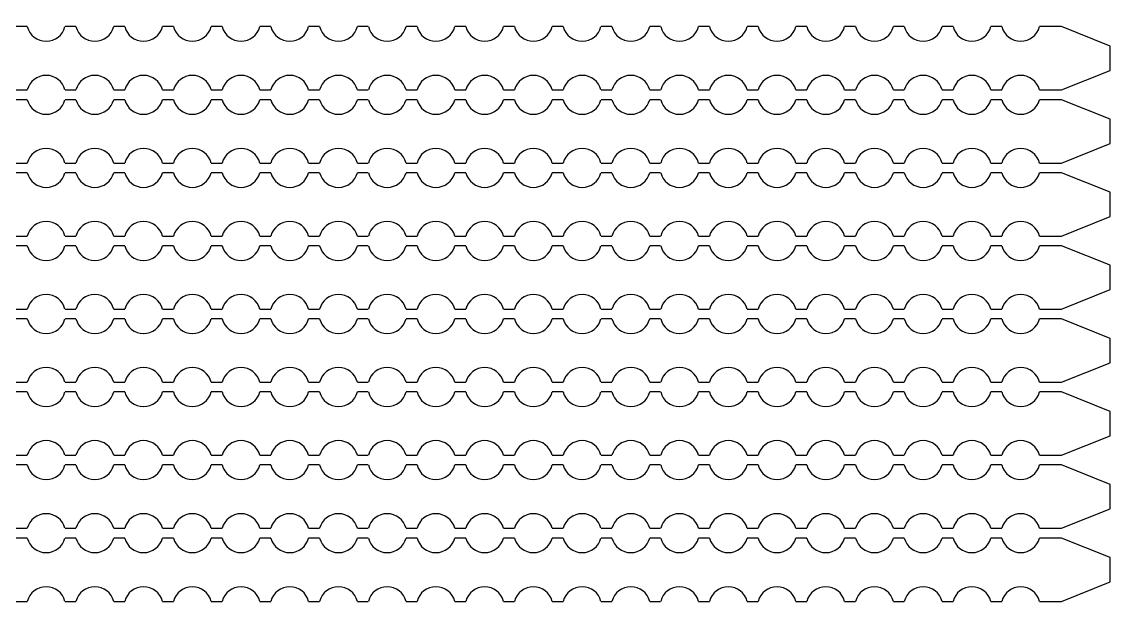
# Model space of a CAD drawing. Extents: x 4056 to 105656, y 4120 to 105720.
# Drawn here: x 66047 to 67163, y 70299 to 70899 of the extents above; entities that cross this region are included whole.
import ezdxf

# ---------------------------------------------------------------- set-up
doc = ezdxf.new("R2010")
doc.units = 13
doc.header["$MEASUREMENT"] = 0
doc.layers.add('Main Layer', color=7, linetype='Continuous', lineweight=0)

msp = doc.modelspace()

# ---------------------------------------------------------------- linework, layer by layer
for p, q in [((66052.1, 70894.2), (66040.9, 70894.2)), ((66102.1, 70894.2), (66090.9, 70894.2)), ((66152.1, 70894.2), (66140.9, 70894.2)), ((66202.1, 70894.2), (66190.9, 70894.2)), ((66252.1, 70894.2), (66240.9, 70894.2)), ((66302.1, 70894.2), (66290.9, 70894.2)), ((66352.1, 70894.2), (66340.9, 70894.2)), ((66402.1, 70894.2), (66390.9, 70894.2)), ((66452.1, 70894.2), (66440.9, 70894.2)), ((66502.1, 70894.2), (66490.9, 70894.2)), ((66552.1, 70894.2), (66540.9, 70894.2)), ((66602.1, 70894.2), (66590.9, 70894.2)), ((66652.1, 70894.2), (66640.9, 70894.2)), ((66702.1, 70894.2), (66690.9, 70894.2)), ((66752.1, 70894.2), (66740.9, 70894.2)), ((66802.1, 70894.2), (66790.9, 70894.2)), ((66852.1, 70894.2), (66840.9, 70894.2)), ((66902.1, 70894.2), (66890.9, 70894.2)), ((66952.1, 70894.2), (66940.9, 70894.2)), ((67002.1, 70894.2), (66990.9, 70894.2)), ((67052.1, 70894.2), (67040.9, 70894.2)), ((67102.1, 70894.2), (67090.9, 70894.2)), ((67113.4, 70894.2), (67102.1, 70894.2)), ((67163.4, 70874.2), (67113.4, 70894.2)), ((67163.4, 70849.2), (67163.4, 70874.2)), ((67113.4, 70829.2), (67163.4, 70849.2)), ((66040.9, 70829.2), (66052.1, 70829.2)), ((66090.9, 70829.2), (66102.1, 70829.2)), ((66140.9, 70829.2), (66152.1, 70829.2)), ((66190.9, 70829.2), (66202.1, 70829.2)), ((66240.9, 70829.2), (66252.1, 70829.2)), ((66290.9, 70829.2), (66302.1, 70829.2)), ((66340.9, 70829.2), (66352.1, 70829.2)), ((66390.9, 70829.2), (66402.1, 70829.2)), ((66440.9, 70829.2), (66452.1, 70829.2)), ((66490.9, 70829.2), (66502.1, 70829.2)), ((66540.9, 70829.2), (66552.1, 70829.2)), ((66590.9, 70829.2), (66602.1, 70829.2)), ((66640.9, 70829.2), (66652.1, 70829.2)), ((66690.9, 70829.2), (66702.1, 70829.2)), ((66740.9, 70829.2), (66752.1, 70829.2)), ((66790.9, 70829.2), (66802.1, 70829.2)), ((66840.9, 70829.2), (66852.1, 70829.2)), ((66890.9, 70829.2), (66902.1, 70829.2)), ((66940.9, 70829.2), (66952.1, 70829.2)), ((66990.9, 70829.2), (67002.1, 70829.2)), ((67040.9, 70829.2), (67052.1, 70829.2)), ((67090.9, 70829.2), (67102.1, 70829.2)), ((67102.1, 70829.2), (67113.4, 70829.2)), ((66052.1, 70819.2), (66040.9, 70819.2)), ((66102.1, 70819.2), (66090.9, 70819.2)), ((66152.1, 70819.2), (66140.9, 70819.2)), ((66202.1, 70819.2), (66190.9, 70819.2)), ((66252.1, 70819.2), (66240.9, 70819.2)), ((66302.1, 70819.2), (66290.9, 70819.2)), ((66352.1, 70819.2), (66340.9, 70819.2)), ((66402.1, 70819.2), (66390.9, 70819.2)), ((66452.1, 70819.2), (66440.9, 70819.2)), ((66502.1, 70819.2), (66490.9, 70819.2)), ((66552.1, 70819.2), (66540.9, 70819.2)), ((66602.1, 70819.2), (66590.9, 70819.2)), ((66652.1, 70819.2), (66640.9, 70819.2)), ((66702.1, 70819.2), (66690.9, 70819.2)), ((66752.1, 70819.2), (66740.9, 70819.2)), ((66802.1, 70819.2), (66790.9, 70819.2)), ((66852.1, 70819.2), (66840.9, 70819.2)), ((66902.1, 70819.2), (66890.9, 70819.2)), ((66952.1, 70819.2), (66940.9, 70819.2)), ((67002.1, 70819.2), (66990.9, 70819.2)), ((67052.1, 70819.2), (67040.9, 70819.2)), ((67102.1, 70819.2), (67090.9, 70819.2)), ((67113.4, 70819.2), (67102.1, 70819.2)), ((67163.4, 70799.2), (67113.4, 70819.2)), ((67163.4, 70774.2), (67163.4, 70799.2)), ((67113.4, 70754.2), (67163.4, 70774.2)), ((66040.9, 70754.2), (66052.1, 70754.2)), ((66090.9, 70754.2), (66102.1, 70754.2)), ((66140.9, 70754.2), (66152.1, 70754.2)), ((66190.9, 70754.2), (66202.1, 70754.2)), ((66240.9, 70754.2), (66252.1, 70754.2)), ((66290.9, 70754.2), (66302.1, 70754.2)), ((66340.9, 70754.2), (66352.1, 70754.2)), ((66390.9, 70754.2), (66402.1, 70754.2)), ((66440.9, 70754.2), (66452.1, 70754.2)), ((66490.9, 70754.2), (66502.1, 70754.2)), ((66540.9, 70754.2), (66552.1, 70754.2)), ((66590.9, 70754.2), (66602.1, 70754.2)), ((66640.9, 70754.2), (66652.1, 70754.2)), ((66690.9, 70754.2), (66702.1, 70754.2)), ((66740.9, 70754.2), (66752.1, 70754.2)), ((66790.9, 70754.2), (66802.1, 70754.2)), ((66840.9, 70754.2), (66852.1, 70754.2)), ((66890.9, 70754.2), (66902.1, 70754.2)), ((66940.9, 70754.2), (66952.1, 70754.2)), ((66990.9, 70754.2), (67002.1, 70754.2)), ((67040.9, 70754.2), (67052.1, 70754.2)), ((67090.9, 70754.2), (67102.1, 70754.2)), ((67102.1, 70754.2), (67113.4, 70754.2)), ((66052.1, 70744.2), (66040.9, 70744.2)), ((66102.1, 70744.2), (66090.9, 70744.2)), ((66152.1, 70744.2), (66140.9, 70744.2)), ((66202.1, 70744.2), (66190.9, 70744.2)), ((66252.1, 70744.2), (66240.9, 70744.2)), ((66302.1, 70744.2), (66290.9, 70744.2)), ((66352.1, 70744.2), (66340.9, 70744.2)), ((66402.1, 70744.2), (66390.9, 70744.2)), ((66452.1, 70744.2), (66440.9, 70744.2)), ((66502.1, 70744.2), (66490.9, 70744.2)), ((66552.1, 70744.2), (66540.9, 70744.2)), ((66602.1, 70744.2), (66590.9, 70744.2)), ((66652.1, 70744.2), (66640.9, 70744.2)), ((66702.1, 70744.2), (66690.9, 70744.2)), ((66752.1, 70744.2), (66740.9, 70744.2)), ((66802.1, 70744.2), (66790.9, 70744.2)), ((66852.1, 70744.2), (66840.9, 70744.2)), ((66902.1, 70744.2), (66890.9, 70744.2)), ((66952.1, 70744.2), (66940.9, 70744.2)), ((67002.1, 70744.2), (66990.9, 70744.2)), ((67052.1, 70744.2), (67040.9, 70744.2)), ((67102.1, 70744.2), (67090.9, 70744.2)), ((67113.4, 70744.2), (67102.1, 70744.2)), ((67163.4, 70724.2), (67113.4, 70744.2)), ((67163.4, 70699.2), (67163.4, 70724.2)), ((67113.4, 70679.2), (67163.4, 70699.2)), ((66040.9, 70679.2), (66052.1, 70679.2)), ((66090.9, 70679.2), (66102.1, 70679.2)), ((66140.9, 70679.2), (66152.1, 70679.2)), ((66190.9, 70679.2), (66202.1, 70679.2)), ((66240.9, 70679.2), (66252.1, 70679.2)), ((66290.9, 70679.2), (66302.1, 70679.2)), ((66340.9, 70679.2), (66352.1, 70679.2)), ((66390.9, 70679.2), (66402.1, 70679.2)), ((66440.9, 70679.2), (66452.1, 70679.2)), ((66490.9, 70679.2), (66502.1, 70679.2)), ((66540.9, 70679.2), (66552.1, 70679.2)), ((66590.9, 70679.2), (66602.1, 70679.2)), ((66640.9, 70679.2), (66652.1, 70679.2)), ((66690.9, 70679.2), (66702.1, 70679.2)), ((66740.9, 70679.2), (66752.1, 70679.2)), ((66790.9, 70679.2), (66802.1, 70679.2)), ((66840.9, 70679.2), (66852.1, 70679.2)), ((66890.9, 70679.2), (66902.1, 70679.2)), ((66940.9, 70679.2), (66952.1, 70679.2)), ((66990.9, 70679.2), (67002.1, 70679.2)), ((67040.9, 70679.2), (67052.1, 70679.2)), ((67090.9, 70679.2), (67102.1, 70679.2)), ((67102.1, 70679.2), (67113.4, 70679.2)), ((66052.1, 70669.2), (66040.9, 70669.2)), ((66102.1, 70669.2), (66090.9, 70669.2)), ((66152.1, 70669.2), (66140.9, 70669.2)), ((66202.1, 70669.2), (66190.9, 70669.2)), ((66252.1, 70669.2), (66240.9, 70669.2)), ((66302.1, 70669.2), (66290.9, 70669.2)), ((66352.1, 70669.2), (66340.9, 70669.2)), ((66402.1, 70669.2), (66390.9, 70669.2)), ((66452.1, 70669.2), (66440.9, 70669.2)), ((66502.1, 70669.2), (66490.9, 70669.2)), ((66552.1, 70669.2), (66540.9, 70669.2)), ((66602.1, 70669.2), (66590.9, 70669.2)), ((66652.1, 70669.2), (66640.9, 70669.2)), ((66702.1, 70669.2), (66690.9, 70669.2)), ((66752.1, 70669.2), (66740.9, 70669.2)), ((66802.1, 70669.2), (66790.9, 70669.2)), ((66852.1, 70669.2), (66840.9, 70669.2)), ((66902.1, 70669.2), (66890.9, 70669.2)), ((66952.1, 70669.2), (66940.9, 70669.2)), ((67002.1, 70669.2), (66990.9, 70669.2)), ((67052.1, 70669.2), (67040.9, 70669.2)), ((67102.1, 70669.2), (67090.9, 70669.2)), ((67113.4, 70669.2), (67102.1, 70669.2)), ((67163.4, 70649.2), (67113.4, 70669.2)), ((67163.4, 70624.2), (67163.4, 70649.2)), ((67113.4, 70604.2), (67163.4, 70624.2)), ((66040.9, 70604.2), (66052.1, 70604.2)), ((66090.9, 70604.2), (66102.1, 70604.2)), ((66140.9, 70604.2), (66152.1, 70604.2)), ((66190.9, 70604.2), (66202.1, 70604.2)), ((66240.9, 70604.2), (66252.1, 70604.2)), ((66290.9, 70604.2), (66302.1, 70604.2)), ((66340.9, 70604.2), (66352.1, 70604.2)), ((66390.9, 70604.2), (66402.1, 70604.2)), ((66440.9, 70604.2), (66452.1, 70604.2)), ((66490.9, 70604.2), (66502.1, 70604.2)), ((66540.9, 70604.2), (66552.1, 70604.2)), ((66590.9, 70604.2), (66602.1, 70604.2)), ((66640.9, 70604.2), (66652.1, 70604.2)), ((66690.9, 70604.2), (66702.1, 70604.2)), ((66740.9, 70604.2), (66752.1, 70604.2)), ((66790.9, 70604.2), (66802.1, 70604.2)), ((66840.9, 70604.2), (66852.1, 70604.2)), ((66890.9, 70604.2), (66902.1, 70604.2)), ((66940.9, 70604.2), (66952.1, 70604.2)), ((66990.9, 70604.2), (67002.1, 70604.2)), ((67040.9, 70604.2), (67052.1, 70604.2)), ((67090.9, 70604.2), (67102.1, 70604.2)), ((67102.1, 70604.2), (67113.4, 70604.2)), ((66052.1, 70594.2), (66040.9, 70594.2)), ((66102.1, 70594.2), (66090.9, 70594.2)), ((66152.1, 70594.2), (66140.9, 70594.2)), ((66202.1, 70594.2), (66190.9, 70594.2)), ((66252.1, 70594.2), (66240.9, 70594.2)), ((66302.1, 70594.2), (66290.9, 70594.2)), ((66352.1, 70594.2), (66340.9, 70594.2)), ((66402.1, 70594.2), (66390.9, 70594.2)), ((66452.1, 70594.2), (66440.9, 70594.2)), ((66502.1, 70594.2), (66490.9, 70594.2)), ((66552.1, 70594.2), (66540.9, 70594.2)), ((66602.1, 70594.2), (66590.9, 70594.2)), ((66652.1, 70594.2), (66640.9, 70594.2)), ((66702.1, 70594.2), (66690.9, 70594.2)), ((66752.1, 70594.2), (66740.9, 70594.2)), ((66802.1, 70594.2), (66790.9, 70594.2)), ((66852.1, 70594.2), (66840.9, 70594.2)), ((66902.1, 70594.2), (66890.9, 70594.2)), ((66952.1, 70594.2), (66940.9, 70594.2)), ((67002.1, 70594.2), (66990.9, 70594.2)), ((67052.1, 70594.2), (67040.9, 70594.2)), ((67102.1, 70594.2), (67090.9, 70594.2)), ((67113.4, 70594.2), (67102.1, 70594.2)), ((67163.4, 70574.2), (67113.4, 70594.2)), ((67163.4, 70549.2), (67163.4, 70574.2)), ((67113.4, 70529.2), (67163.4, 70549.2)), ((66040.9, 70529.2), (66052.1, 70529.2)), ((66090.9, 70529.2), (66102.1, 70529.2)), ((66140.9, 70529.2), (66152.1, 70529.2)), ((66190.9, 70529.2), (66202.1, 70529.2)), ((66240.9, 70529.2), (66252.1, 70529.2)), ((66290.9, 70529.2), (66302.1, 70529.2)), ((66340.9, 70529.2), (66352.1, 70529.2)), ((66390.9, 70529.2), (66402.1, 70529.2)), ((66440.9, 70529.2), (66452.1, 70529.2)), ((66490.9, 70529.2), (66502.1, 70529.2)), ((66540.9, 70529.2), (66552.1, 70529.2)), ((66590.9, 70529.2), (66602.1, 70529.2)), ((66640.9, 70529.2), (66652.1, 70529.2)), ((66690.9, 70529.2), (66702.1, 70529.2)), ((66740.9, 70529.2), (66752.1, 70529.2)), ((66790.9, 70529.2), (66802.1, 70529.2)), ((66840.9, 70529.2), (66852.1, 70529.2)), ((66890.9, 70529.2), (66902.1, 70529.2)), ((66940.9, 70529.2), (66952.1, 70529.2)), ((66990.9, 70529.2), (67002.1, 70529.2)), ((67040.9, 70529.2), (67052.1, 70529.2)), ((67090.9, 70529.2), (67102.1, 70529.2)), ((67102.1, 70529.2), (67113.4, 70529.2)), ((66052.1, 70519.2), (66040.9, 70519.2)), ((66102.1, 70519.2), (66090.9, 70519.2)), ((66152.1, 70519.2), (66140.9, 70519.2)), ((66202.1, 70519.2), (66190.9, 70519.2)), ((66252.1, 70519.2), (66240.9, 70519.2)), ((66302.1, 70519.2), (66290.9, 70519.2)), ((66352.1, 70519.2), (66340.9, 70519.2)), ((66402.1, 70519.2), (66390.9, 70519.2)), ((66452.1, 70519.2), (66440.9, 70519.2)), ((66502.1, 70519.2), (66490.9, 70519.2)), ((66552.1, 70519.2), (66540.9, 70519.2)), ((66602.1, 70519.2), (66590.9, 70519.2)), ((66652.1, 70519.2), (66640.9, 70519.2)), ((66702.1, 70519.2), (66690.9, 70519.2)), ((66752.1, 70519.2), (66740.9, 70519.2)), ((66802.1, 70519.2), (66790.9, 70519.2)), ((66852.1, 70519.2), (66840.9, 70519.2)), ((66902.1, 70519.2), (66890.9, 70519.2)), ((66952.1, 70519.2), (66940.9, 70519.2)), ((67002.1, 70519.2), (66990.9, 70519.2)), ((67052.1, 70519.2), (67040.9, 70519.2)), ((67102.1, 70519.2), (67090.9, 70519.2)), ((67113.4, 70519.2), (67102.1, 70519.2)), ((67163.4, 70499.2), (67113.4, 70519.2)), ((67163.4, 70474.2), (67163.4, 70499.2)), ((67113.4, 70454.2), (67163.4, 70474.2)), ((66040.9, 70454.2), (66052.1, 70454.2)), ((66052.1, 70444.2), (66040.9, 70444.2)), ((66090.9, 70454.2), (66102.1, 70454.2)), ((66102.1, 70444.2), (66090.9, 70444.2)), ((66140.9, 70454.2), (66152.1, 70454.2)), ((66152.1, 70444.2), (66140.9, 70444.2)), ((66190.9, 70454.2), (66202.1, 70454.2)), ((66202.1, 70444.2), (66190.9, 70444.2)), ((66240.9, 70454.2), (66252.1, 70454.2)), ((66252.1, 70444.2), (66240.9, 70444.2)), ((66290.9, 70454.2), (66302.1, 70454.2)), ((66302.1, 70444.2), (66290.9, 70444.2)), ((66340.9, 70454.2), (66352.1, 70454.2)), ((66352.1, 70444.2), (66340.9, 70444.2)), ((66390.9, 70454.2), (66402.1, 70454.2)), ((66402.1, 70444.2), (66390.9, 70444.2)), ((66440.9, 70454.2), (66452.1, 70454.2)), ((66452.1, 70444.2), (66440.9, 70444.2)), ((66490.9, 70454.2), (66502.1, 70454.2)), ((66502.1, 70444.2), (66490.9, 70444.2)), ((66540.9, 70454.2), (66552.1, 70454.2)), ((66552.1, 70444.2), (66540.9, 70444.2)), ((66590.9, 70454.2), (66602.1, 70454.2)), ((66602.1, 70444.2), (66590.9, 70444.2)), ((66640.9, 70454.2), (66652.1, 70454.2)), ((66652.1, 70444.2), (66640.9, 70444.2)), ((66690.9, 70454.2), (66702.1, 70454.2)), ((66702.1, 70444.2), (66690.9, 70444.2)), ((66740.9, 70454.2), (66752.1, 70454.2)), ((66752.1, 70444.2), (66740.9, 70444.2)), ((66790.9, 70454.2), (66802.1, 70454.2)), ((66802.1, 70444.2), (66790.9, 70444.2)), ((66840.9, 70454.2), (66852.1, 70454.2)), ((66852.1, 70444.2), (66840.9, 70444.2)), ((66890.9, 70454.2), (66902.1, 70454.2)), ((66902.1, 70444.2), (66890.9, 70444.2)), ((66940.9, 70454.2), (66952.1, 70454.2)), ((66952.1, 70444.2), (66940.9, 70444.2)), ((66990.9, 70454.2), (67002.1, 70454.2)), ((67002.1, 70444.2), (66990.9, 70444.2)), ((67040.9, 70454.2), (67052.1, 70454.2)), ((67052.1, 70444.2), (67040.9, 70444.2)), ((67090.9, 70454.2), (67102.1, 70454.2)), ((67102.1, 70444.2), (67090.9, 70444.2)), ((67102.1, 70454.2), (67113.4, 70454.2)), ((67113.4, 70444.2), (67102.1, 70444.2)), ((67163.4, 70424.2), (67113.4, 70444.2)), ((67163.4, 70399.2), (67163.4, 70424.2)), ((67113.4, 70379.2), (67163.4, 70399.2)), ((66040.9, 70379.2), (66052.1, 70379.2)), ((66090.9, 70379.2), (66102.1, 70379.2)), ((66140.9, 70379.2), (66152.1, 70379.2)), ((66190.9, 70379.2), (66202.1, 70379.2)), ((66240.9, 70379.2), (66252.1, 70379.2)), ((66290.9, 70379.2), (66302.1, 70379.2)), ((66340.9, 70379.2), (66352.1, 70379.2)), ((66390.9, 70379.2), (66402.1, 70379.2)), ((66440.9, 70379.2), (66452.1, 70379.2)), ((66490.9, 70379.2), (66502.1, 70379.2)), ((66540.9, 70379.2), (66552.1, 70379.2)), ((66590.9, 70379.2), (66602.1, 70379.2)), ((66640.9, 70379.2), (66652.1, 70379.2)), ((66690.9, 70379.2), (66702.1, 70379.2)), ((66740.9, 70379.2), (66752.1, 70379.2)), ((66790.9, 70379.2), (66802.1, 70379.2)), ((66840.9, 70379.2), (66852.1, 70379.2)), ((66890.9, 70379.2), (66902.1, 70379.2)), ((66940.9, 70379.2), (66952.1, 70379.2)), ((66990.9, 70379.2), (67002.1, 70379.2)), ((67040.9, 70379.2), (67052.1, 70379.2)), ((67090.9, 70379.2), (67102.1, 70379.2)), ((67102.1, 70379.2), (67113.4, 70379.2)), ((66052.1, 70369.2), (66040.9, 70369.2)), ((66102.1, 70369.2), (66090.9, 70369.2)), ((66152.1, 70369.2), (66140.9, 70369.2)), ((66202.1, 70369.2), (66190.9, 70369.2)), ((66252.1, 70369.2), (66240.9, 70369.2)), ((66302.1, 70369.2), (66290.9, 70369.2)), ((66352.1, 70369.2), (66340.9, 70369.2)), ((66402.1, 70369.2), (66390.9, 70369.2)), ((66452.1, 70369.2), (66440.9, 70369.2)), ((66502.1, 70369.2), (66490.9, 70369.2)), ((66552.1, 70369.2), (66540.9, 70369.2)), ((66602.1, 70369.2), (66590.9, 70369.2)), ((66652.1, 70369.2), (66640.9, 70369.2)), ((66702.1, 70369.2), (66690.9, 70369.2)), ((66752.1, 70369.2), (66740.9, 70369.2)), ((66802.1, 70369.2), (66790.9, 70369.2)), ((66852.1, 70369.2), (66840.9, 70369.2)), ((66902.1, 70369.2), (66890.9, 70369.2)), ((66952.1, 70369.2), (66940.9, 70369.2)), ((67002.1, 70369.2), (66990.9, 70369.2)), ((67052.1, 70369.2), (67040.9, 70369.2)), ((67102.1, 70369.2), (67090.9, 70369.2)), ((67113.4, 70369.2), (67102.1, 70369.2)), ((67163.4, 70349.2), (67113.4, 70369.2)), ((67163.4, 70324.2), (67163.4, 70349.2)), ((67113.4, 70304.2), (67163.4, 70324.2)), ((66040.9, 70304.2), (66052.1, 70304.2)), ((66090.9, 70304.2), (66102.1, 70304.2)), ((66140.9, 70304.2), (66152.1, 70304.2)), ((66190.9, 70304.2), (66202.1, 70304.2)), ((66240.9, 70304.2), (66252.1, 70304.2)), ((66290.9, 70304.2), (66302.1, 70304.2)), ((66340.9, 70304.2), (66352.1, 70304.2)), ((66390.9, 70304.2), (66402.1, 70304.2)), ((66440.9, 70304.2), (66452.1, 70304.2)), ((66490.9, 70304.2), (66502.1, 70304.2)), ((66540.9, 70304.2), (66552.1, 70304.2)), ((66590.9, 70304.2), (66602.1, 70304.2)), ((66640.9, 70304.2), (66652.1, 70304.2)), ((66690.9, 70304.2), (66702.1, 70304.2)), ((66740.9, 70304.2), (66752.1, 70304.2)), ((66790.9, 70304.2), (66802.1, 70304.2)), ((66840.9, 70304.2), (66852.1, 70304.2)), ((66890.9, 70304.2), (66902.1, 70304.2)), ((66940.9, 70304.2), (66952.1, 70304.2)), ((66990.9, 70304.2), (67002.1, 70304.2)), ((67040.9, 70304.2), (67052.1, 70304.2)), ((67090.9, 70304.2), (67102.1, 70304.2)), ((67102.1, 70304.2), (67113.4, 70304.2))]:
    msp.add_line(p, q)
at = {"lineweight": 0}
msp.add_circle((61011.6, 73976.1), 11000, dxfattribs=at)
for centre, start, end in [((66071.5, 70899.2), 194.4775, 345.5225), ((66121.5, 70899.2), 194.4775, 345.5225), ((66171.5, 70899.2), 194.4775, 345.5225), ((66221.5, 70899.2), 194.4775, 345.5225), ((66271.5, 70899.2), 194.4775, 345.5225), ((66321.5, 70899.2), 194.4775, 345.5225), ((66371.5, 70899.2), 194.4775, 345.5225), ((66421.5, 70899.2), 194.4775, 345.5225), ((66471.5, 70899.2), 194.4775, 345.5225), ((66521.5, 70899.2), 194.4775, 345.5225), ((66571.5, 70899.2), 194.4775, 345.5225), ((66621.5, 70899.2), 194.4775, 345.5225), ((66671.5, 70899.2), 194.4775, 345.5225), ((66721.5, 70899.2), 194.4775, 345.5225), ((66771.5, 70899.2), 194.4775, 345.5225), ((66821.5, 70899.2), 194.4775, 345.5225), ((66871.5, 70899.2), 194.4775, 345.5225), ((66921.5, 70899.2), 194.4775, 345.5225), ((66971.5, 70899.2), 194.4775, 345.5225), ((67021.5, 70899.2), 194.4775, 345.5225), ((67071.5, 70899.2), 194.4775, 345.5225), ((66071.5, 70824.2), 14.4775, 165.5225), ((66121.5, 70824.2), 14.4775, 165.5225), ((66171.5, 70824.2), 14.4775, 165.5225), ((66221.5, 70824.2), 14.4775, 165.5225), ((66271.5, 70824.2), 14.4775, 165.5225), ((66321.5, 70824.2), 14.4775, 165.5225), ((66371.5, 70824.2), 14.4775, 165.5225), ((66421.5, 70824.2), 14.4775, 165.5225), ((66471.5, 70824.2), 14.4775, 165.5225), ((66521.5, 70824.2), 14.4775, 165.5225), ((66571.5, 70824.2), 14.4775, 165.5225), ((66621.5, 70824.2), 14.4775, 165.5225), ((66671.5, 70824.2), 14.4775, 165.5225), ((66721.5, 70824.2), 14.4775, 165.5225), ((66771.5, 70824.2), 14.4775, 165.5225), ((66821.5, 70824.2), 14.4775, 165.5225), ((66871.5, 70824.2), 14.4775, 165.5225), ((66921.5, 70824.2), 14.4775, 165.5225), ((66971.5, 70824.2), 14.4775, 165.5225), ((67021.5, 70824.2), 14.4775, 165.5225), ((67071.5, 70824.2), 14.4775, 165.5225), ((66071.5, 70824.2), 194.4775, 345.5225), ((66121.5, 70824.2), 194.4775, 345.5225), ((66171.5, 70824.2), 194.4775, 345.5225), ((66221.5, 70824.2), 194.4775, 345.5225), ((66271.5, 70824.2), 194.4775, 345.5225), ((66321.5, 70824.2), 194.4775, 345.5225), ((66371.5, 70824.2), 194.4775, 345.5225), ((66421.5, 70824.2), 194.4775, 345.5225), ((66471.5, 70824.2), 194.4775, 345.5225), ((66521.5, 70824.2), 194.4775, 345.5225), ((66571.5, 70824.2), 194.4775, 345.5225), ((66621.5, 70824.2), 194.4775, 345.5225), ((66671.5, 70824.2), 194.4775, 345.5225), ((66721.5, 70824.2), 194.4775, 345.5225), ((66771.5, 70824.2), 194.4775, 345.5225), ((66821.5, 70824.2), 194.4775, 345.5225), ((66871.5, 70824.2), 194.4775, 345.5225), ((66921.5, 70824.2), 194.4775, 345.5225), ((66971.5, 70824.2), 194.4775, 345.5225), ((67021.5, 70824.2), 194.4775, 345.5225), ((67071.5, 70824.2), 194.4775, 345.5225), ((66071.5, 70749.2), 14.4775, 165.5225), ((66121.5, 70749.2), 14.4775, 165.5225), ((66171.5, 70749.2), 14.4775, 165.5225), ((66221.5, 70749.2), 14.4775, 165.5225), ((66271.5, 70749.2), 14.4775, 165.5225), ((66321.5, 70749.2), 14.4775, 165.5225), ((66371.5, 70749.2), 14.4775, 165.5225), ((66421.5, 70749.2), 14.4775, 165.5225), ((66471.5, 70749.2), 14.4775, 165.5225), ((66521.5, 70749.2), 14.4775, 165.5225), ((66571.5, 70749.2), 14.4775, 165.5225), ((66621.5, 70749.2), 14.4775, 165.5225), ((66671.5, 70749.2), 14.4775, 165.5225), ((66721.5, 70749.2), 14.4775, 165.5225), ((66771.5, 70749.2), 14.4775, 165.5225), ((66821.5, 70749.2), 14.4775, 165.5225), ((66871.5, 70749.2), 14.4775, 165.5225), ((66921.5, 70749.2), 14.4775, 165.5225), ((66971.5, 70749.2), 14.4775, 165.5225), ((67021.5, 70749.2), 14.4775, 165.5225), ((67071.5, 70749.2), 14.4775, 165.5225), ((66071.5, 70749.2), 194.4775, 345.5225), ((66121.5, 70749.2), 194.4775, 345.5225), ((66171.5, 70749.2), 194.4775, 345.5225), ((66221.5, 70749.2), 194.4775, 345.5225), ((66271.5, 70749.2), 194.4775, 345.5225), ((66321.5, 70749.2), 194.4775, 345.5225), ((66371.5, 70749.2), 194.4775, 345.5225), ((66421.5, 70749.2), 194.4775, 345.5225), ((66471.5, 70749.2), 194.4775, 345.5225), ((66521.5, 70749.2), 194.4775, 345.5225), ((66571.5, 70749.2), 194.4775, 345.5225), ((66621.5, 70749.2), 194.4775, 345.5225), ((66671.5, 70749.2), 194.4775, 345.5225), ((66721.5, 70749.2), 194.4775, 345.5225), ((66771.5, 70749.2), 194.4775, 345.5225), ((66821.5, 70749.2), 194.4775, 345.5225), ((66871.5, 70749.2), 194.4775, 345.5225), ((66921.5, 70749.2), 194.4775, 345.5225), ((66971.5, 70749.2), 194.4775, 345.5225), ((67021.5, 70749.2), 194.4775, 345.5225), ((67071.5, 70749.2), 194.4775, 345.5225), ((66071.5, 70674.2), 14.4775, 165.5225), ((66121.5, 70674.2), 14.4775, 165.5225), ((66171.5, 70674.2), 14.4775, 165.5225), ((66221.5, 70674.2), 14.4775, 165.5225), ((66271.5, 70674.2), 14.4775, 165.5225), ((66321.5, 70674.2), 14.4775, 165.5225), ((66371.5, 70674.2), 14.4775, 165.5225), ((66421.5, 70674.2), 14.4775, 165.5225), ((66471.5, 70674.2), 14.4775, 165.5225), ((66521.5, 70674.2), 14.4775, 165.5225), ((66571.5, 70674.2), 14.4775, 165.5225), ((66621.5, 70674.2), 14.4775, 165.5225), ((66671.5, 70674.2), 14.4775, 165.5225), ((66721.5, 70674.2), 14.4775, 165.5225), ((66771.5, 70674.2), 14.4775, 165.5225), ((66821.5, 70674.2), 14.4775, 165.5225), ((66871.5, 70674.2), 14.4775, 165.5225), ((66921.5, 70674.2), 14.4775, 165.5225), ((66971.5, 70674.2), 14.4775, 165.5225), ((67021.5, 70674.2), 14.4775, 165.5225), ((67071.5, 70674.2), 14.4775, 165.5225), ((66071.5, 70674.2), 194.4775, 345.5225), ((66121.5, 70674.2), 194.4775, 345.5225), ((66171.5, 70674.2), 194.4775, 345.5225), ((66221.5, 70674.2), 194.4775, 345.5225), ((66271.5, 70674.2), 194.4775, 345.5225), ((66321.5, 70674.2), 194.4775, 345.5225), ((66371.5, 70674.2), 194.4775, 345.5225), ((66421.5, 70674.2), 194.4775, 345.5225), ((66471.5, 70674.2), 194.4775, 345.5225), ((66521.5, 70674.2), 194.4775, 345.5225), ((66571.5, 70674.2), 194.4775, 345.5225), ((66621.5, 70674.2), 194.4775, 345.5225), ((66671.5, 70674.2), 194.4775, 345.5225), ((66721.5, 70674.2), 194.4775, 345.5225), ((66771.5, 70674.2), 194.4775, 345.5225), ((66821.5, 70674.2), 194.4775, 345.5225), ((66871.5, 70674.2), 194.4775, 345.5225), ((66921.5, 70674.2), 194.4775, 345.5225), ((66971.5, 70674.2), 194.4775, 345.5225), ((67021.5, 70674.2), 194.4775, 345.5225), ((67071.5, 70674.2), 194.4775, 345.5225), ((66071.5, 70599.2), 14.4775, 165.5225), ((66121.5, 70599.2), 14.4775, 165.5225), ((66171.5, 70599.2), 14.4775, 165.5225), ((66221.5, 70599.2), 14.4775, 165.5225), ((66271.5, 70599.2), 14.4775, 165.5225), ((66321.5, 70599.2), 14.4775, 165.5225), ((66371.5, 70599.2), 14.4775, 165.5225), ((66421.5, 70599.2), 14.4775, 165.5225), ((66471.5, 70599.2), 14.4775, 165.5225), ((66521.5, 70599.2), 14.4775, 165.5225), ((66571.5, 70599.2), 14.4775, 165.5225), ((66621.5, 70599.2), 14.4775, 165.5225), ((66671.5, 70599.2), 14.4775, 165.5225), ((66721.5, 70599.2), 14.4775, 165.5225), ((66771.5, 70599.2), 14.4775, 165.5225), ((66821.5, 70599.2), 14.4775, 165.5225), ((66871.5, 70599.2), 14.4775, 165.5225), ((66921.5, 70599.2), 14.4775, 165.5225), ((66971.5, 70599.2), 14.4775, 165.5225), ((67021.5, 70599.2), 14.4775, 165.5225), ((67071.5, 70599.2), 14.4775, 165.5225), ((66071.5, 70599.2), 194.4775, 345.5225), ((66121.5, 70599.2), 194.4775, 345.5225), ((66171.5, 70599.2), 194.4775, 345.5225), ((66221.5, 70599.2), 194.4775, 345.5225), ((66271.5, 70599.2), 194.4775, 345.5225), ((66321.5, 70599.2), 194.4775, 345.5225), ((66371.5, 70599.2), 194.4775, 345.5225), ((66421.5, 70599.2), 194.4775, 345.5225), ((66471.5, 70599.2), 194.4775, 345.5225), ((66521.5, 70599.2), 194.4775, 345.5225), ((66571.5, 70599.2), 194.4775, 345.5225), ((66621.5, 70599.2), 194.4775, 345.5225), ((66671.5, 70599.2), 194.4775, 345.5225), ((66721.5, 70599.2), 194.4775, 345.5225), ((66771.5, 70599.2), 194.4775, 345.5225), ((66821.5, 70599.2), 194.4775, 345.5225), ((66871.5, 70599.2), 194.4775, 345.5225), ((66921.5, 70599.2), 194.4775, 345.5225), ((66971.5, 70599.2), 194.4775, 345.5225), ((67021.5, 70599.2), 194.4775, 345.5225), ((67071.5, 70599.2), 194.4775, 345.5225), ((66071.5, 70524.2), 14.4775, 165.5225), ((66121.5, 70524.2), 14.4775, 165.5225), ((66171.5, 70524.2), 14.4775, 165.5225), ((66221.5, 70524.2), 14.4775, 165.5225), ((66271.5, 70524.2), 14.4775, 165.5225), ((66321.5, 70524.2), 14.4775, 165.5225), ((66371.5, 70524.2), 14.4775, 165.5225), ((66421.5, 70524.2), 14.4775, 165.5225), ((66471.5, 70524.2), 14.4775, 165.5225), ((66521.5, 70524.2), 14.4775, 165.5225), ((66571.5, 70524.2), 14.4775, 165.5225), ((66621.5, 70524.2), 14.4775, 165.5225), ((66671.5, 70524.2), 14.4775, 165.5225), ((66721.5, 70524.2), 14.4775, 165.5225), ((66771.5, 70524.2), 14.4775, 165.5225), ((66821.5, 70524.2), 14.4775, 165.5225), ((66871.5, 70524.2), 14.4775, 165.5225), ((66921.5, 70524.2), 14.4775, 165.5225), ((66971.5, 70524.2), 14.4775, 165.5225), ((67021.5, 70524.2), 14.4775, 165.5225), ((67071.5, 70524.2), 14.4775, 165.5225), ((66071.5, 70524.2), 194.4775, 345.5225), ((66121.5, 70524.2), 194.4775, 345.5225), ((66171.5, 70524.2), 194.4775, 345.5225), ((66221.5, 70524.2), 194.4775, 345.5225), ((66271.5, 70524.2), 194.4775, 345.5225), ((66321.5, 70524.2), 194.4775, 345.5225), ((66371.5, 70524.2), 194.4775, 345.5225), ((66421.5, 70524.2), 194.4775, 345.5225), ((66471.5, 70524.2), 194.4775, 345.5225), ((66521.5, 70524.2), 194.4775, 345.5225), ((66571.5, 70524.2), 194.4775, 345.5225), ((66621.5, 70524.2), 194.4775, 345.5225), ((66671.5, 70524.2), 194.4775, 345.5225), ((66721.5, 70524.2), 194.4775, 345.5225), ((66771.5, 70524.2), 194.4775, 345.5225), ((66821.5, 70524.2), 194.4775, 345.5225), ((66871.5, 70524.2), 194.4775, 345.5225), ((66921.5, 70524.2), 194.4775, 345.5225), ((66971.5, 70524.2), 194.4775, 345.5225), ((67021.5, 70524.2), 194.4775, 345.5225), ((67071.5, 70524.2), 194.4775, 345.5225), ((66071.5, 70449.2), 14.4775, 165.5225), ((66121.5, 70449.2), 14.4775, 165.5225), ((66171.5, 70449.2), 14.4775, 165.5225), ((66221.5, 70449.2), 14.4775, 165.5225), ((66271.5, 70449.2), 14.4775, 165.5225), ((66321.5, 70449.2), 14.4775, 165.5225), ((66371.5, 70449.2), 14.4775, 165.5225), ((66421.5, 70449.2), 14.4775, 165.5225), ((66471.5, 70449.2), 14.4775, 165.5225), ((66521.5, 70449.2), 14.4775, 165.5225), ((66571.5, 70449.2), 14.4775, 165.5225), ((66621.5, 70449.2), 14.4775, 165.5225), ((66671.5, 70449.2), 14.4775, 165.5225), ((66721.5, 70449.2), 14.4775, 165.5225), ((66771.5, 70449.2), 14.4775, 165.5225), ((66821.5, 70449.2), 14.4775, 165.5225), ((66871.5, 70449.2), 14.4775, 165.5225), ((66921.5, 70449.2), 14.4775, 165.5225), ((66971.5, 70449.2), 14.4775, 165.5225), ((67021.5, 70449.2), 14.4775, 165.5225), ((67071.5, 70449.2), 14.4775, 165.5225), ((66071.5, 70449.2), 194.4775, 345.5225), ((66121.5, 70449.2), 194.4775, 345.5225), ((66171.5, 70449.2), 194.4775, 345.5225), ((66221.5, 70449.2), 194.4775, 345.5225), ((66271.5, 70449.2), 194.4775, 345.5225), ((66321.5, 70449.2), 194.4775, 345.5225), ((66371.5, 70449.2), 194.4775, 345.5225), ((66421.5, 70449.2), 194.4775, 345.5225), ((66471.5, 70449.2), 194.4775, 345.5225), ((66521.5, 70449.2), 194.4775, 345.5225), ((66571.5, 70449.2), 194.4775, 345.5225), ((66621.5, 70449.2), 194.4775, 345.5225), ((66671.5, 70449.2), 194.4775, 345.5225), ((66721.5, 70449.2), 194.4775, 345.5225), ((66771.5, 70449.2), 194.4775, 345.5225), ((66821.5, 70449.2), 194.4775, 345.5225), ((66871.5, 70449.2), 194.4775, 345.5225), ((66921.5, 70449.2), 194.4775, 345.5225), ((66971.5, 70449.2), 194.4775, 345.5225), ((67021.5, 70449.2), 194.4775, 345.5225), ((67071.5, 70449.2), 194.4775, 345.5225), ((66071.5, 70374.2), 14.4775, 165.5225), ((66121.5, 70374.2), 14.4775, 165.5225), ((66171.5, 70374.2), 14.4775, 165.5225), ((66221.5, 70374.2), 14.4775, 165.5225), ((66271.5, 70374.2), 14.4775, 165.5225), ((66321.5, 70374.2), 14.4775, 165.5225), ((66371.5, 70374.2), 14.4775, 165.5225), ((66421.5, 70374.2), 14.4775, 165.5225), ((66471.5, 70374.2), 14.4775, 165.5225), ((66521.5, 70374.2), 14.4775, 165.5225), ((66571.5, 70374.2), 14.4775, 165.5225), ((66621.5, 70374.2), 14.4775, 165.5225), ((66671.5, 70374.2), 14.4775, 165.5225), ((66721.5, 70374.2), 14.4775, 165.5225), ((66771.5, 70374.2), 14.4775, 165.5225), ((66821.5, 70374.2), 14.4775, 165.5225), ((66871.5, 70374.2), 14.4775, 165.5225), ((66921.5, 70374.2), 14.4775, 165.5225), ((66971.5, 70374.2), 14.4775, 165.5225), ((67021.5, 70374.2), 14.4775, 165.5225), ((67071.5, 70374.2), 14.4775, 165.5225), ((66071.5, 70374.2), 194.4775, 345.5225), ((66121.5, 70374.2), 194.4775, 345.5225), ((66171.5, 70374.2), 194.4775, 345.5225), ((66221.5, 70374.2), 194.4775, 345.5225), ((66271.5, 70374.2), 194.4775, 345.5225), ((66321.5, 70374.2), 194.4775, 345.5225), ((66371.5, 70374.2), 194.4775, 345.5225), ((66421.5, 70374.2), 194.4775, 345.5225), ((66471.5, 70374.2), 194.4775, 345.5225), ((66521.5, 70374.2), 194.4775, 345.5225), ((66571.5, 70374.2), 194.4775, 345.5225), ((66621.5, 70374.2), 194.4775, 345.5225), ((66671.5, 70374.2), 194.4775, 345.5225), ((66721.5, 70374.2), 194.4775, 345.5225), ((66771.5, 70374.2), 194.4775, 345.5225), ((66821.5, 70374.2), 194.4775, 345.5225), ((66871.5, 70374.2), 194.4775, 345.5225), ((66921.5, 70374.2), 194.4775, 345.5225), ((66971.5, 70374.2), 194.4775, 345.5225), ((67021.5, 70374.2), 194.4775, 345.5225), ((67071.5, 70374.2), 194.4775, 345.5225), ((66071.5, 70299.2), 14.4775, 165.5225), ((66121.5, 70299.2), 14.4775, 165.5225), ((66171.5, 70299.2), 14.4775, 165.5225), ((66221.5, 70299.2), 14.4775, 165.5225), ((66271.5, 70299.2), 14.4775, 165.5225), ((66321.5, 70299.2), 14.4775, 165.5225), ((66371.5, 70299.2), 14.4775, 165.5225), ((66421.5, 70299.2), 14.4775, 165.5225), ((66471.5, 70299.2), 14.4775, 165.5225), ((66521.5, 70299.2), 14.4775, 165.5225), ((66571.5, 70299.2), 14.4775, 165.5225), ((66621.5, 70299.2), 14.4775, 165.5225), ((66671.5, 70299.2), 14.4775, 165.5225), ((66721.5, 70299.2), 14.4775, 165.5225), ((66771.5, 70299.2), 14.4775, 165.5225), ((66821.5, 70299.2), 14.4775, 165.5225), ((66871.5, 70299.2), 14.4775, 165.5225), ((66921.5, 70299.2), 14.4775, 165.5225), ((66971.5, 70299.2), 14.4775, 165.5225), ((67021.5, 70299.2), 14.4775, 165.5225), ((67071.5, 70299.2), 14.4775, 165.5225)]:
    msp.add_arc(centre, 20, start, end)
at = {"layer": 'Main Layer'}
msp.add_circle((54856, 54920.5), 50800, dxfattribs=at)

doc.saveas('drawing.dxf')
